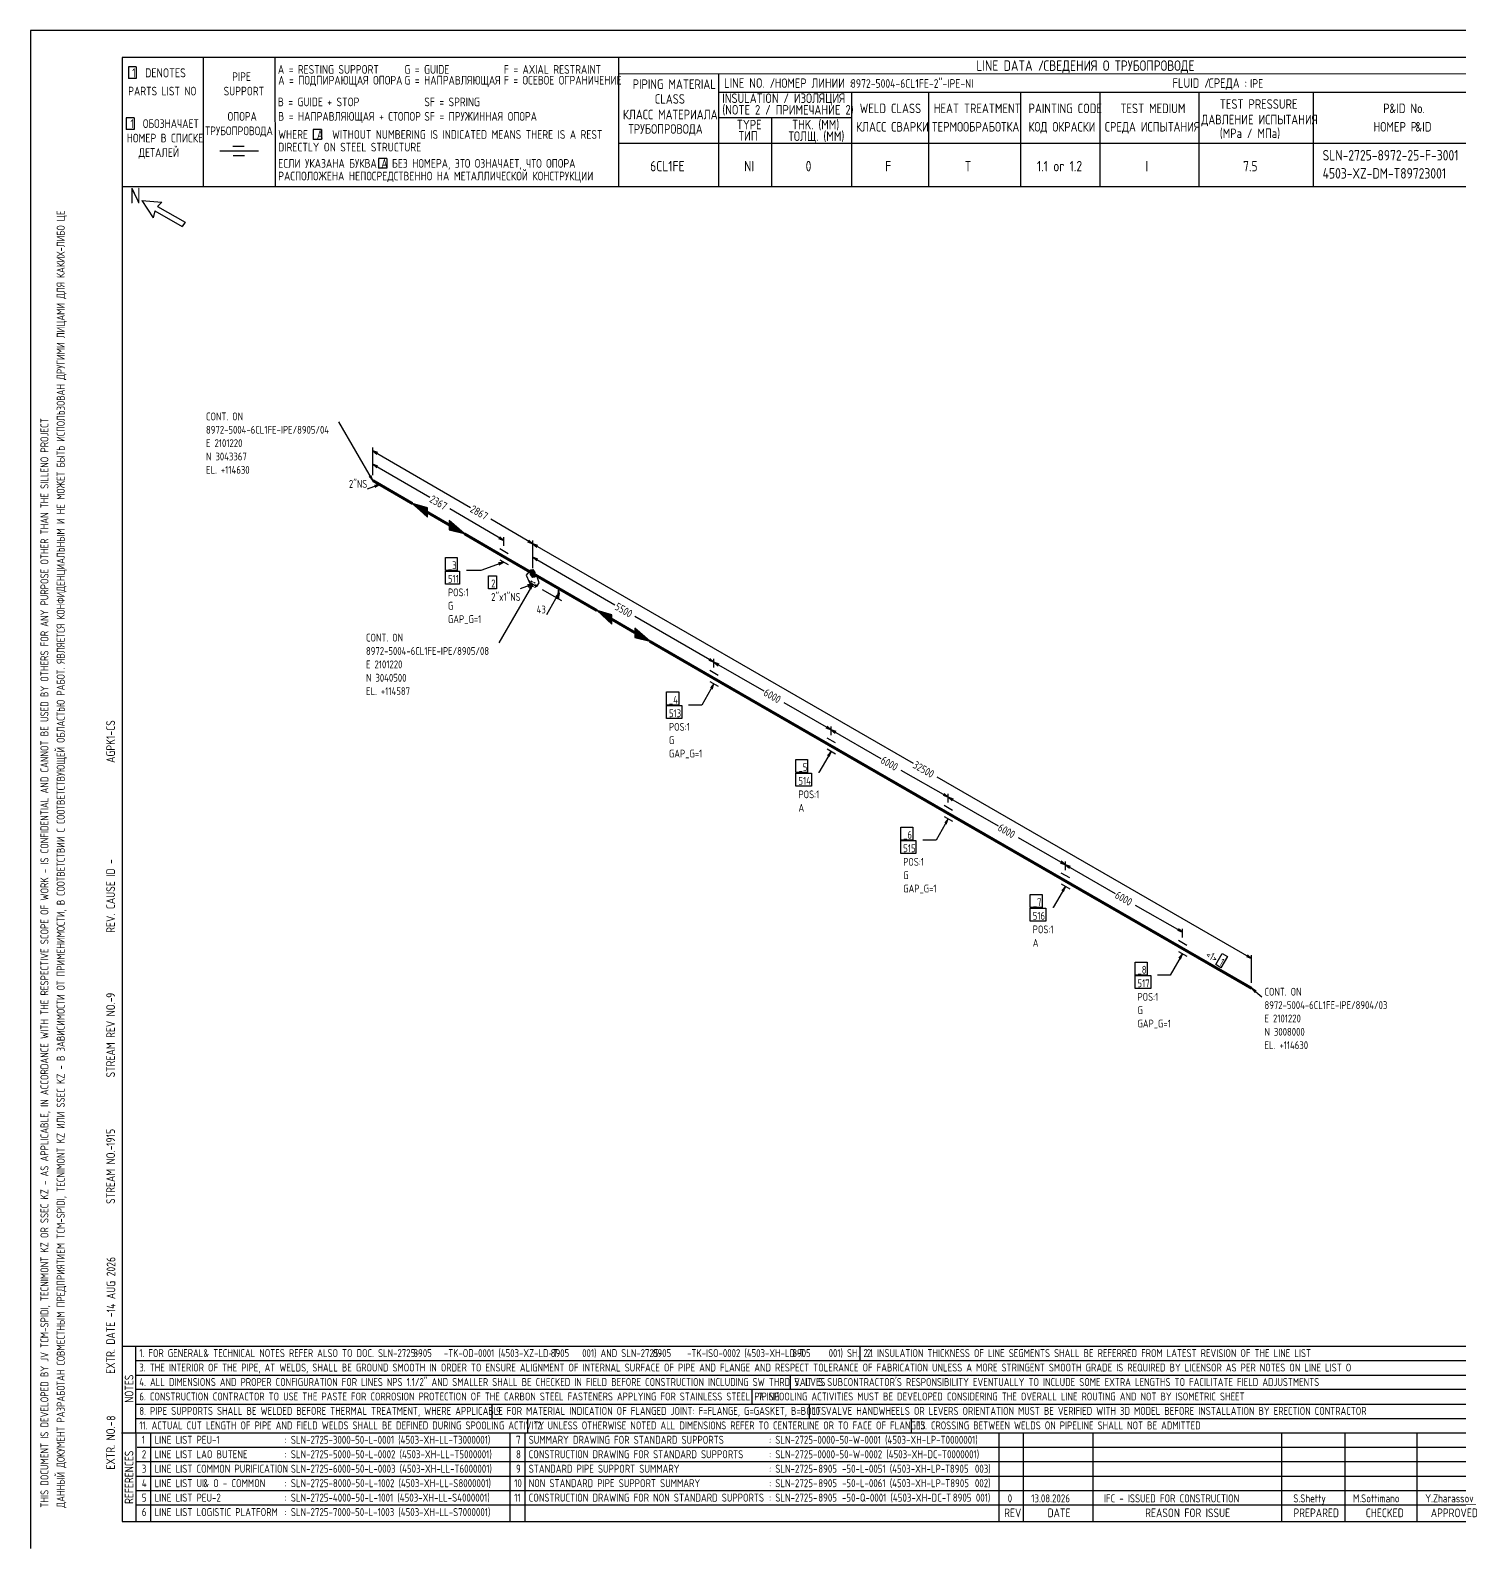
# Model space of a CAD drawing. Extents: x -1005 to 594, y -998 to 420.
# Drawn here: x 0 to 395.3, y 0 to 420 of the extents above; entities that cross this region are included whole.
import ezdxf

# ---------------------------------------------------------------- set-up
doc = ezdxf.new("R2010")
doc.units = 0
doc.linetypes.add('GT100', pattern=[0.8, 0.533333, -0.266667])
doc.styles.add('TTFN17', font='GOST type A')

msp = doc.modelspace()

# ---------------------------------------------------------------- linework, layer by layer
at = {"layer": 'GT_1', "flags": 128}
for points in [[(0, 420), (0, 0)], [(594, 420), (0, 420)], [(589.1, 412.5), (25.4, 412.5)], [(25.4, 412.5), (25.4, 7.5)], [(47.8, 412.5), (47.8, 376.7)], [(67.6, 412.5), (67.7, 376.7)], [(162.7, 412.5), (162.7, 376.7)], [(29.3, 409.9), (27.1, 409.9)], [(27.1, 409.9), (27.1, 406.7)], [(29.3, 409.9), (29.3, 406.7)], [(589.1, 408), (162.7, 407.9)], [(190.3, 407.8), (190.3, 376.7)], [(29.3, 406.7), (27.1, 406.7)], [(190.3, 402.9), (402.7, 402.9)], [(227.1, 402.9), (227.1, 376.7)], [(248.4, 402.9), (248.4, 376.8)], [(273.9, 402.9), (273.9, 376.7)], [(295.8, 402.9), (295.8, 376.7)], [(323.2, 402.9), (323.2, 376.7)], [(354.8, 402.9), (354.8, 376.8)], [(28.7, 395.8), (26.5, 395.8)], [(26.5, 395.8), (26.5, 392.6)], [(28.7, 395.8), (28.7, 392.6)], [(227.1, 395.8), (190.3, 395.8)], [(205, 395.8), (205, 376.7)], [(28.7, 392.6), (26.5, 392.6)], [(80.5, 392.6), (78.2, 392.6)], [(78.2, 392.6), (78.2, 389.8)], [(80.5, 392.6), (80.5, 389.8)], [(63.1, 386.6), (52.4, 386.6)], [(59.1, 387.9), (56, 387.9)], [(80.5, 389.8), (78.2, 389.8)], [(230.2, 388.7), (162.7, 388.7)], [(402.7, 388.7), (226.9, 388.7)], [(59.2, 385.3), (56.1, 385.3)], [(98.6, 384.6), (96.3, 384.6)], [(96.3, 384.6), (96.3, 381.9)], [(98.6, 384.6), (98.6, 381.9)], [(98.6, 381.9), (96.3, 381.9)], [(402.7, 376.7), (25.4, 376.7)], [(30.8, 372.9), (34, 368.1)], [(30.8, 372.9), (36.4, 372.5)], [(34.4, 370.1), (34, 368.1)], [(34.4, 370.1), (42, 365.7)], [(36.4, 372.5), (35.2, 371.3)], [(35.2, 371.3), (42.8, 366.9)], [(42.8, 366.9), (42, 365.7)], [(94.725, 295.475), (85.35, 311.75)], [(94.725, 296.975), (94.725, 304.625)], [(96.15, 303.2), (94.725, 303.725), (95.85, 302.75)], [(94.725, 303.725), (121.725, 288.05)], [(94.725, 296.975), (94.725, 300.875)], [(96.15, 299.45), (94.725, 299.975), (95.85, 299)], [(94.725, 299.975), (110.475, 290.825)], [(96.675, 294.35), (93.15, 293.075)], [(93.75, 296.6), (94.725, 295.475), (94.2, 296.9)], [(95.4, 293.6), (96.675, 294.35), (95.175, 294.125)], [(105.675, 289.1), (109.8, 285.35), (109.8, 287.9), (105.675, 289.1), (109.8, 285.5), (109.8, 287.825), (106.05, 288.875), (109.8, 285.725), (109.8, 287.6), (106.425, 288.65), (109.8, 285.875), (109.8, 287.45), (106.8, 288.425), (109.8, 286.025), (109.8, 287.3), (107.25, 288.2), (109.8, 286.175), (109.8, 287.15), (107.625, 287.975), (109.8, 286.4), (109.8, 286.925), (108, 287.75), (109.8, 286.55), (109.8, 286.775), (108.45, 287.525), (109.8, 286.7)], [(130.95, 278.9), (116.025, 287.6)], [(115.875, 283.175), (115.875, 281.825), (120, 280.775), (115.875, 284.375), (115.875, 281.975), (119.625, 281), (115.875, 284.3), (115.875, 282.2), (119.175, 281.225), (115.875, 284.075), (115.875, 282.35), (118.8, 281.525), (115.875, 283.925), (115.875, 282.5), (118.425, 281.675), (115.875, 283.775), (115.875, 282.65), (117.975, 281.975), (115.875, 283.625), (115.875, 282.875), (117.675, 282.125), (115.875, 283.4), (115.875, 283.025), (117.225, 282.425), (115.875, 283.25), (115.875, 283.175), (120, 280.775)], [(138.975, 278), (127.35, 284.75)], [(129.525, 279.425), (130.95, 278.9), (129.825, 279.875)], [(130.95, 277.4), (130.95, 279.8)], [(137.55, 278.525), (138.975, 278), (137.85, 278.975)], [(138.975, 272.75), (138.975, 278.9)], [(138.975, 271.25), (138.975, 278.9)], [(140.4, 277.475), (138.975, 278), (140.1, 277.025)], [(138.975, 278), (244.2, 217.25)], [(114.825, 274.175), (118.05, 274.175), (118.05, 270.575), (114.825, 270.575), (114.825, 274.175)], [(132.15, 275.225), (129.825, 276.575)], [(129.825, 273.575), (132.15, 272.225)], [(138.975, 271.25), (138.975, 275.15)], [(140.4, 273.725), (138.975, 274.25), (140.1, 273.275)], [(138.975, 274.25), (161.7, 261.05)], [(114.825, 270.425), (118.725, 270.425), (118.725, 266.825), (114.825, 266.825), (114.825, 270.425)], [(130.95, 272.9), (124.575, 270.575), (120.6, 270.575)], [(126.75, 269.15), (128.925, 269.15), (128.925, 265.55), (126.75, 265.55), (126.75, 269.15)], [(129.675, 272.15), (130.95, 272.9), (129.45, 272.675)], [(138.975, 269.75), (138, 270.35), (137.175, 269.3), (138, 267.425), (140.1, 266.15), (140.775, 267.2), (140.1, 269.15), (138.975, 269.75)], [(139.575, 268.775), (138.975, 268.625), (138.375, 269.45), (138.375, 270.725), (138.975, 270.875), (139.575, 270.05), (139.575, 268.775)], [(138.375, 270.6), (139.175, 270.6)], [(138.375, 270.4), (139.32, 270.4)], [(138.375, 270.2), (139.466, 270.2)], [(138.375, 270), (139.575, 270)], [(138.375, 269.8), (139.575, 269.8)], [(138.375, 269.6), (139.575, 269.6)], [(138.411, 269.4), (139.575, 269.4)], [(138.557, 269.2), (139.575, 269.2)], [(138.702, 269), (139.575, 269)], [(138.848, 268.8), (139.575, 268.8)], [(138.975, 266.825), (129.6, 250.55)], [(138.975, 266.825), (135.45, 265.55)], [(137.7, 266.075), (138.975, 266.825), (137.475, 266.6)], [(138.45, 265.4), (138.975, 266.825), (138, 265.7)], [(141.6, 268.25), (146.925, 265.175)], [(141.6, 265.325), (146.925, 262.25)], [(146.325, 264.125), (146.1, 265.625), (145.875, 264.125)], [(146.1, 265.625), (146.1, 264.2)], [(146.1, 264.2), (142.725, 258.35)], [(145.575, 262.775), (146.1, 264.2), (145.125, 263.075)], [(145.875, 264.2), (146.1, 262.7), (146.325, 264.2)], [(146.1, 262.7), (146.1, 264.2)], [(156.75, 259.475), (160.875, 255.725), (160.875, 258.275), (156.75, 259.475), (160.875, 255.875), (160.875, 258.2), (157.125, 259.25), (160.875, 256.1), (160.875, 257.975), (157.5, 259.025), (160.875, 256.25), (160.875, 257.825), (157.875, 258.8), (160.875, 256.4), (160.875, 257.675), (158.325, 258.575), (160.875, 256.55), (160.875, 257.525), (158.7, 258.35), (160.875, 256.775), (160.875, 257.3), (159.075, 258.125), (160.875, 256.925), (160.875, 257.15), (159.525, 257.9), (160.875, 257.075)], [(189.075, 245.225), (167.175, 257.9)], [(167.175, 253.4), (167.175, 252.05), (171.3, 251), (167.175, 254.6), (167.175, 252.2), (170.925, 251.225), (167.175, 254.525), (167.175, 252.425), (170.475, 251.45), (167.175, 254.3), (167.175, 252.575), (170.1, 251.75), (167.175, 254.15), (167.175, 252.725), (169.725, 251.9), (167.175, 254), (167.175, 252.875), (169.275, 252.2), (167.175, 253.85), (167.175, 253.1), (168.975, 252.35), (167.175, 253.625), (167.175, 253.25), (168.525, 252.65), (167.175, 253.475), (167.175, 253.4), (171.3, 251)], [(187.65, 245.75), (189.075, 245.225), (187.95, 246.2)], [(189.075, 243.725), (189.075, 246.125)], [(189.075, 243.725), (189.075, 246.125)], [(190.5, 244.7), (189.075, 245.225), (190.2, 244.25)], [(189.075, 245.225), (202.875, 237.275)], [(190.275, 241.55), (187.95, 242.9)], [(187.95, 239.9), (190.275, 238.55)], [(175.95, 236.975), (179.325, 236.975), (179.325, 233.375), (175.95, 233.375), (175.95, 236.975)], [(189.075, 239.225), (185.7, 233.375), (182.025, 233.375)], [(188.55, 237.8), (189.075, 239.225), (188.1, 238.1)], [(175.95, 233.225), (180.15, 233.225), (180.15, 229.625), (175.95, 229.625), (175.95, 233.225)], [(221.475, 226.55), (208.5, 233.975)], [(220.05, 227.075), (221.475, 226.55), (220.35, 227.525)], [(221.475, 225.05), (221.475, 227.45)], [(221.475, 225.05), (221.475, 227.45)], [(222.675, 222.875), (220.35, 224.225)], [(222.9, 226.025), (221.475, 226.55), (222.6, 225.575)], [(221.475, 226.55), (235.275, 218.6)], [(221.475, 220.55), (218.1, 214.7), (218.025, 214.7)], [(220.35, 221.225), (222.675, 219.875)], [(220.95, 219.125), (221.475, 220.55), (220.5, 219.425)], [(211.725, 218.3), (214.95, 218.3), (214.95, 214.7), (211.725, 214.7), (211.725, 218.3)], [(211.725, 214.55), (216.075, 214.55), (216.075, 210.95), (211.725, 210.95), (211.725, 214.55)], [(253.875, 207.875), (240.9, 215.3)], [(337.8, 163.25), (250.8, 213.425)], [(252.45, 208.4), (253.875, 207.875), (252.75, 208.85)], [(253.875, 206.375), (253.875, 208.775)], [(253.875, 206.375), (253.875, 208.775)], [(255.3, 207.35), (253.875, 207.875), (255, 206.9)], [(253.875, 207.875), (267.675, 199.925)], [(253.875, 201.875), (250.5, 196.025), (246.825, 196.025)], [(255.075, 204.2), (252.75, 205.55)], [(252.75, 202.55), (255.075, 201.2)], [(253.35, 200.45), (253.875, 201.875), (252.9, 200.75)], [(240.75, 199.625), (244.125, 199.625), (244.125, 196.025), (240.75, 196.025), (240.75, 199.625)], [(240.75, 195.875), (244.95, 195.875), (244.95, 192.275), (240.75, 192.275), (240.75, 195.875)], [(286.275, 189.2), (273.3, 196.625)], [(284.85, 189.725), (286.275, 189.2), (285.15, 190.175)], [(286.275, 187.7), (286.275, 190.1)], [(286.275, 187.7), (286.275, 190.1)], [(287.7, 188.675), (286.275, 189.2), (287.4, 188.225)], [(286.275, 189.2), (300.075, 181.25)], [(287.475, 185.525), (285.15, 186.875)], [(276.525, 180.95), (279.9, 180.95), (279.9, 177.35), (276.525, 177.35), (276.525, 180.95)], [(286.275, 183.2), (282.9, 177.35), (282.825, 177.35)], [(285.15, 183.875), (287.475, 182.525)], [(285.75, 181.775), (286.275, 183.2), (285.3, 182.075)], [(276.525, 177.2), (280.875, 177.2), (280.875, 173.6), (276.525, 173.6), (276.525, 177.2)], [(318.675, 170.525), (305.7, 177.95)], [(317.25, 171.05), (318.675, 170.525), (317.55, 171.5)], [(319.875, 166.85), (317.55, 168.2)], [(318.675, 169.025), (318.675, 171.425)], [(318.675, 164.525), (315.3, 158.675), (311.775, 158.675)], [(317.55, 165.2), (319.875, 163.85)], [(318.15, 163.1), (318.675, 164.525), (317.7, 163.4)], [(329.625, 164.6), (331.125, 163.775), (329.325, 160.7), (327.9, 161.6), (329.625, 164.6)], [(336.375, 163.775), (337.8, 163.25), (336.675, 164.225)], [(337.8, 156.5), (337.8, 164.15)], [(305.55, 162.275), (308.925, 162.275), (308.925, 158.675), (305.55, 158.675), (305.55, 162.275)], [(305.55, 158.525), (309.9, 158.525), (309.9, 154.925), (305.55, 154.925), (305.55, 158.525)], [(339.075, 154.25), (337.8, 155), (338.775, 153.875)], [(337.8, 155), (340.65, 152.6)], [(25.3, 56), (402.7, 56)], [(29.1, 56), (29.2, 7.5)], [(229.4, 56), (229.4, 52)], [(29.1, 52), (402.7, 52)], [(29.1, 48), (402.7, 48)], [(210.2, 48), (210.2, 44)], [(402.7, 44), (29.1, 44)], [(199.6, 44), (199.6, 40)], [(29.2, 40), (402.7, 40)], [(127.6, 40), (127.6, 36)], [(215.4, 40), (215.4, 36)], [(29.1, 36), (402.7, 36)], [(137.5, 36), (137.5, 32)], [(243.6, 36), (243.6, 32)], [(25.2, 32), (402.7, 32)], [(33.2, 32), (33.2, 7.6)], [(132.6, 32), (132.6, 7.6)], [(136.8, 32), (136.8, 7.6)], [(267.9, 32), (267.9, 7.5)], [(274.6, 32), (274.6, 7.5)], [(293.9, 32), (293.9, 7.5)], [(346.1, 32), (346.1, 7.5)], [(363.6, 32), (363.6, 7.5)], [(383.5, 32), (383.5, 7.5)], [(402.7, 28), (29.5, 28)], [(402.7, 24), (29.1, 24)], [(402.7, 20), (29.1, 20)], [(402.7, 16), (29.1, 16)], [(402.7, 12), (29.2, 12)], [(25.4, 7.5), (589.1, 7.5)], [(0, 0), (0, 0)]]:
    msp.add_lwpolyline(points, dxfattribs=at)
at = {"layer": 'GT_1', "const_width": 0.8, "flags": 128}
for points in [[(94.725, 295.475), (105.675, 289.1)], [(109.8, 286.7), (115.875, 283.175)], [(120, 280.775), (130.95, 274.4)], [(130.95, 274.4), (138.975, 269.75)], [(138.975, 269.75), (156.75, 259.475)], [(160.875, 257.075), (167.175, 253.4)], [(171.3, 251), (189.075, 240.725)], [(189.075, 240.725), (221.475, 222.05)], [(221.475, 222.05), (253.875, 203.375)], [(253.875, 203.375), (286.275, 184.7)], [(286.275, 184.7), (318.675, 166.025)], [(318.675, 166.025), (337.8, 155)]]:
    msp.add_lwpolyline(points, dxfattribs=at)
at = {"layer": 'GT_1', "linetype": 'GT100', "flags": 128}
msp.add_lwpolyline([(138.375, 266.525), (138, 267.35), (138.375, 267.8), (139.575, 267.125), (139.95, 266.3), (139.575, 265.85), (138.375, 266.525)], dxfattribs=at)

# ---------------------------------------------------------------- texts
at = {"layer": 'GT_1', "style": 'TTFN17'}
for s, height, p in [('LINE DATA /', 2.8875, (261.633, 408.8)), ('СВЕДЕНИЯ О ТРУБОПРОВОДЕ', 2.8875, (280.233, 408.8)), (' 1  DENOTES', 2.5025, (26.875, 407)), (' PIPE', 2.4062, (54.561, 406)), ('A = RESTING SUPPORT', 2.40625, (68.461, 408)), ('A = ПОДПИРАЮЩАЯ ОПОРА', 2.40625, (68.561, 405)), ('G = GUIDE', 2.4062, (103.461, 408)), ('G = НАПРАВЛЯЮЩАЯ', 2.40625, (103.461, 405)), ('F = AXIAL RESTRAINT', 2.40625, (130.961, 408)), ('F = ОСЕВОЕ ОГРАНИЧЕНИЕ', 2.40625, (130.961, 405)), ('PARTS LIST NO', 2.40625, (27.061, 402)), ('SUPPORT', 2.4062, (53.461, 402)), ('PIPING MATERIAL', 2.64687, (166.597, 403.8)), ('LINE NO. /', 2.6469, (191.897, 404.1)), ('НОМЕР ЛИНИИ :', 2.59875, (205.89, 404.1)), ('8972-5004-6CL1FE-2"-IPE-NI', 2.40625, (226.861, 404.1)), ('FLUID /', 2.6469, (315.897, 404.1)), ('СРЕДА :', 2.6469, (325.897, 404.1)), ('IPE', 2.4062, (337.361, 404.1)), ('B = GUIDE + STOP', 2.40625, (68.461, 399)), ('SF = SPRING', 2.40625, (108.961, 399)), ('CLASS', 2.6469, (172.697, 399.7)), ('(NOTE 2 / ПРИМЕЧАНИЕ 2)', 2.64687, (191.397, 396.7)), ('INSULATION / ИЗОЛЯЦИЯ', 2.64687, (191.397, 399.9)), ('WELD CLASS', 2.6469, (229.397, 397.1)), ('HEAT TREATMENT', 2.64687, (249.897, 397.1)), ('PAINTING CODE', 2.64687, (276.097, 397.1)), ('TEST MEDIUM', 2.64687, (301.497, 397.1)), ('TEST PRESSURE', 2.64687, (328.997, 398.3)), ('P', 2.647, (374.197, 397.1)), ('&ID No.', 2.6469, (375.908, 397.1)), (' 1  ОБОЗНАЧАЕТ', 2.40625, (26.461, 393)), ('ОПОРА', 2.4062, (54.561, 395)), ('B = НАПРАВЛЯЮЩАЯ + СТОПОР', 2.40625, (68.561, 395)), ('SF = ПРУЖИННАЯ ОПОРА', 2.40625, (108.961, 395)), ('КЛАСС МАТЕРИАЛА', 2.64687, (163.897, 395.4)), ('TYPE', 2.6469, (195.397, 392.6)), ('THK. (MM)', 2.6469, (210.697, 392.6)), ('ДАВЛЕНИЕ ИСПЫТАНИЯ', 2.64687, (323.897, 394)), ('НОМЕР В СПИСКЕ', 2.40625, (26.661, 389)), ('ТРУБОПРОВОДА', 2.40625, (48.361, 391)), ('WHERE  A  WITHOUT NUMBERING IS INDICATED MEANS THERE IS A REST', 2.40625, (68.561, 390)), ('ТРУБОПРОВОДА', 2.64687, (165.397, 391.4)), ('ТИП', 2.6469, (195.897, 389.5)), ('ТОЛЩ. (ММ)', 2.6469, (209.697, 389.4)), ('КЛАСС СВАРКИ', 2.64687, (228.397, 392)), ('ТЕРМООБРАБОТКА', 2.64687, (249.397, 392)), ('КОД ОКРАСКИ', 2.64687, (276.097, 392)), ('СРЕДА ИСПЫТАНИЯ', 2.64687, (297.197, 392)), ('(MPa / МПа)', 2.64687, (328.997, 390.2)), ('НОМЕР P', 2.6469, (371.497, 392)), ('&ID', 2.6469, (383.097, 392)), ('ДЕТАЛЕЙ', 2.4062, (29.961, 385)), ('DIRECTLY ON STEEL STRUCTURE', 2.40625, (68.561, 386.5)), ('SLN-2725-8972-25-F-3001', 2.8875, (357.433, 384)), ('ЕСЛИ УКАЗАНА БУКВА A БЕЗ НОМЕРА, ЭТО ОЗНАЧАЕТ, ЧТО ОПОРА', 2.40625, (68.561, 382)), ('6CL1FE', 2.8875, (171.433, 381)), ('NI', 2.8875, (197.433, 381)), ('0', 2.888, (214.433, 381)), ('F', 2.888, (236.433, 381)), ('T', 2.888, (258.433, 381)), ('1.1 or 1.2', 2.8875, (278.433, 381)), ('I', 2.888, (308.433, 381)), ('7.5', 2.8875, (335.433, 381)), ('РАСПОЛОЖЕНА НЕПОСРЕДСТВЕННО НА МЕТАЛЛИЧЕСКОЙ КОНСТРУКЦИИ', 2.40625, (68.561, 378.5)), ('4503-XZ-DM-T89723001', 2.8875, (357.433, 379)), ('N', 4.331, (27.55, 372.1)), ('CONT. ON', 2.1656, (48.579, 312.125)), ('8972-5004-6CL1FE-IPE/8905/04', 2.16562, (48.579, 308.428)), ('E 2101220', 2.1656, (48.579, 304.73)), ('N 3043367', 2.1656, (48.579, 301.033)), ('EL. +114630', 2.16562, (48.579, 297.335)), ('2"NS', 2.1656, (88.122, 293.45)), ('_3', 2.1656, (115.5, 270.95)), ('511', 2.1656, (115.5, 267.2)), ('POS:1', 2.1656, (115.5, 263.45)), ('2', 2.166, (127.465, 265.925)), ('2"x1"NS', 2.1656, (127.465, 262.175)), ('G', 2.166, (115.5, 259.753)), ('43', 2.1656, (140.029, 258.725)), ('GAP_G=1', 2.1656, (115.5, 256.055)), ('CONT. ON', 2.1656, (92.829, 250.925)), ('8972-5004-6CL1FE-IPE/8905/08', 2.16562, (92.829, 247.228)), ('E 2101220', 2.1656, (92.829, 243.53)), ('N 3040500', 2.1656, (92.829, 239.833)), ('EL. +114587', 2.16562, (92.829, 236.135)), ('_4', 2.1656, (176.625, 233.75)), ('513', 2.1656, (176.625, 230)), ('POS:1', 2.1656, (176.625, 226.25)), ('G', 2.166, (176.625, 222.553)), ('GAP_G=1', 2.1656, (176.625, 218.855)), ('_5', 2.1656, (212.458, 215.075)), ('514', 2.1656, (212.458, 211.325)), ('A', 2.166, (212.458, 203.878)), ('POS:1', 2.1656, (212.458, 207.575)), ('_6', 2.1656, (241.425, 196.4)), ('515', 2.1656, (241.425, 192.65)), ('POS:1', 2.1656, (241.425, 188.9)), ('G', 2.166, (241.425, 185.203)), ('GAP_G=1', 2.1656, (241.425, 181.505)), ('_7', 2.1656, (277.258, 177.725)), ('516', 2.1656, (277.258, 173.975)), ('POS:1', 2.1656, (277.258, 170.225)), ('A', 2.166, (277.258, 166.528)), ('_8', 2.1656, (306.225, 159.05)), ('517', 2.1656, (306.225, 155.3)), ('POS:1', 2.1656, (306.225, 151.55)), ('CONT. ON', 2.1656, (341.35, 152.975)), ('8972-5004-6CL1FE-IPE/8904/03', 2.16562, (341.35, 149.278)), ('G', 2.166, (306.225, 147.853)), ('E 2101220', 2.1656, (341.35, 145.58)), ('GAP_G=1', 2.1656, (306.225, 144.155)), ('N 3008000', 2.1656, (341.35, 141.883)), ('EL. +114630', 2.16562, (341.35, 138.185)), ('1. FOR GENERAL', 2.18487, (30.128, 53)), ('& TECHNICAL NOTES REFER ALSO TO DOC. SLN-2725-      -TK-OD-0001 (4503-XZ-LD-T      001) AND SLN-2725-      -TK-ISO-0002 (4503-XH-LD-T      001) SH. 2.1', 2.18487, (47.868, 53)), ('8905', 2.1849, (105.928, 53)), ('8905', 2.1849, (143.928, 53)), ('8905', 2.1849, (172.128, 53)), ('8905', 2.1849, (210.728, 53)), ('2. INSULATION THICKNESS OF LINE SEGMENTS SHALL BE REFERRED FROM LATEST REVISION OF THE LINE LIST', 2.18487, (231.328, 53)), ('3. THE INTERIOR OF THE PIPE, AT WELDS, SHALL BE GROUND SMOOTH IN ORDER TO ENSURE ALIGNMENT OF INTERNAL SURFACE OF PIPE AND FLANGE AND RESPECT TOLERANCE OF FABRICATION UNLESS A MORE STRINGENT SMOOTH GRADE IS REQUIRED BY LICENSOR AS PER NOTES ON LINE LIST O', 2.18487, (30.128, 49)), ('4. ALL DIMENSIONS AND PROPER CONFIGURATION FOR LINES NPS 1.1/2" AND SMALLER SHALL BE CHECKED IN FIELD BEFORE CONSTRUCTION INCLUDING SW THRD VALVES', 2.18487, (30.128, 45)), ("5. IT IS SUBCONTRACTOR'S RESPONSIBILITY EVENTUALLY TO INCLUDE SOME EXTRA LENGTHS TO FACILITATE FIELD ADJUSTMENTS", 2.18487, (211.328, 45)), ('6. CONSTRUCTION CONTRACTOR TO USE THE PASTE FOR CORROSION PROTECTION OF THE CARBON STEEL FASTENERS APPLYING FOR STAINLESS STEEL PIPING', 2.18487, (30.128, 41)), ('7. SPOOLING ACTIVITIES MUST BE DEVELOPED CONSIDERING THE OVERALL LINE ROUTING AND NOT BY ISOMETRIC SHEET', 2.18487, (201.328, 41)), ('8. PIPE SUPPORTS SHALL BE WELDED BEFORE THERMAL TREATMENT, WHERE APPLICABLE', 2.18487, (30.128, 37)), ('9. FOR MATERIAL INDICATION OF FLANGED JOINT: F=FLANGE, G=GASKET, B=BOLTS', 2.18487, (128.828, 37)), ('10. VALVE HANDWHEELS OR LEVERS ORIENTATION MUST BE VERIFIED WITH 3D MODEL BEFORE INSTALLATION BY ERECTION CONTRACTOR', 2.18487, (216.328, 37)), ('11. ACTUAL CUT LENGTH OF PIPE AND FIELD WELDS SHALL BE DEFINED DURING SPOOLING ACTIVITY', 2.18487, (30.128, 33)), ('12. UNLESS OTHERWISE NOTED ALL DIMENSIONS REFER TO CENTERLINE OR TO FACE OF FLANGES', 2.18487, (139.328, 33)), ('13. CROSSING BETWEEN WELDS ON PIPELINE SHALL NOT BE ADMITTED', 2.18487, (245.328, 33)), ('1', 2.214, (30.832, 29)), ('LINE LIST PEU-1', 2.21375, (34.332, 29)), (': SLN-2725-3000-50-L-0001 (4503-XH-LL-T3000001)', 2.21375, (70.332, 29)), ('7', 2.214, (134.332, 29)), ('SUMMARY DRAWING FOR STANDARD SUPPORTS', 2.21375, (137.832, 29)), (': SLN-2725-0000-50-W-0001 (4503-XH-LP-T0000001)', 2.21375, (204.332, 29)), ('2', 2.214, (30.832, 25)), ('LINE LIST LAO BUTENE', 2.21375, (34.332, 25)), (': SLN-2725-5000-50-L-0002 (4503-XH-LL-T5000001)', 2.21375, (70.332, 25)), ('8', 2.214, (134.332, 25)), ('CONSTRUCTION DRAWING FOR STANDARD SUPPORTS', 2.21375, (137.832, 25)), (': SLN-2725-0000-50-W-0002 (4503-XH-DC-T0000001)', 2.21375, (204.332, 25)), ('3', 2.214, (30.832, 21)), ('LINE LIST COMMON PURIFICATION', 2.21375, (34.332, 21)), (': SLN-2725-6000-50-L-0003 (4503-XH-LL-T6000001)', 2.21375, (70.332, 21)), ('9', 2.214, (134.332, 21)), ('STANDARD PIPE SUPPORT SUMMARY', 2.21375, (137.832, 21)), (': SLN-2725-      -50-L-0051 (4503-XH-LP-T      003)', 2.21375, (204.332, 21)), ('8905', 2.2138, (217.932, 21)), ('8905', 2.2138, (254.332, 21)), ('4', 2.214, (30.832, 17)), ('LINE LIST UI', 2.21375, (34.332, 17)), ('& O - COMMON', 2.21375, (47.849, 17)), (': SLN-2725-8000-50-L-1002 (4503-XH-LL-S8000001)', 2.21375, (70.332, 17)), ('10', 2.2138, (133.832, 17)), ('NON STANDARD PIPE SUPPORT SUMMARY', 2.21375, (137.832, 17)), (': SLN-2725-      -50-L-0061 (4503-XH-LP-T      002)', 2.21375, (204.332, 17)), ('8905', 2.2138, (217.932, 17)), ('8905', 2.2138, (254.432, 17)), ('5', 2.214, (30.832, 13)), ('LINE LIST PEU-2', 2.21375, (34.332, 13)), (': SLN-2725-4000-50-L-1001 (4503-XH-LL-S4000001)', 2.21375, (70.332, 13)), ('11', 2.2138, (133.832, 13)), ('CONSTRUCTION DRAWING FOR NON STANDARD SUPPORTS', 2.21375, (137.832, 13)), (': SLN-2725-      -50-Q-0001 (4503-XH-DC-T      001)', 2.21375, (204.332, 13)), ('8905', 2.2138, (217.932, 13)), ('8905', 2.2138, (255.132, 13)), ('0', 2.214, (270.332, 12.8)), ('13.08.2026', 2.2138, (276.832, 12.8)), ('IFC - ISSUED FOR CONSTRUCTION', 2.21375, (296.932, 12.8)), ('S.Shetty', 2.2138, (349.332, 12.8)), ('M.Sottimano', 2.21375, (365.832, 12.8)), ('Y.Zharassov', 2.21375, (385.832, 12.8)), ('6', 2.214, (30.832, 9)), ('LINE LIST LOGISTIC PLATFORM', 2.21375, (34.332, 9)), (': SLN-2725-7000-50-L-1003 (4503-XH-LL-S7000001)', 2.21375, (70.332, 9)), ('REV', 2.4062, (269.361, 8.7)), ('DATE', 2.4062, (281.361, 8.7)), ('REASON FOR ISSUE', 2.40625, (308.361, 8.7)), ('PREPARED', 2.4062, (349.361, 8.7)), ('CHECKED', 2.4062, (369.361, 8.7)), ('APPROVED', 2.4062, (387.361, 8.7))]:
    msp.add_text(s, height=height, dxfattribs=at).set_placement(p)
for s, height, rotation, p in [('ДАННЫЙ ДОКУМЕНТ РАЗРАБОТАН СОВМЕСТНЫМ ПРЕДПРИЯТИЕМ TCM-SPIDI, TECNIMONT KZ ИЛИ SSEC KZ - В ЗАВИСИМОСТИ ОТ ПРИМЕНИМОСТИ, В СООТВЕТСТВИИ С СООТВЕТСТВУЮЩЕЙ ОБЛАСТЬЮ РАБОТ. ЯВЛЯЕТСЯ КОНФИДЕНЦИАЛЬНЫМ И НЕ МОЖЕТ БЫТЬ ИСПОЛЬЗОВАН ДРУГИМИ ЛИЦАМИ ДЛЯ КАКИХ-ЛИБО ЦЕ', 2.21375, 90, (9.5, 11.332)), ('THIS DOCUMENT IS DEVELOPED BY JV TCM-SPIDI, TECNIMONT KZ OR SSEC KZ - AS APPLICABLE, IN ACCORDANCE WITH THE RESPECTIVE SCOPE OF WORK - IS CONFIDENTIAL AND CANNOT BE USED BY OTHERS FOR ANY PURPOSE OTHER THAN THE SILLENO PROJECT', 2.21375, 90, (5, 11.332)), ('2367', 2.1656, -30, (110.198, 289.662)), ('2867', 2.1656, -30, (121.419, 286.926)), ('5500', 2.1656, -30, (161.453, 259.923)), ('6000', 2.1656, -30, (202.569, 236.151)), ('AGPK1-CS', 2.4062, 90, (23.4, 217.361)), ('6000', 2.1656, -30, (234.969, 217.476)), ('32500', 2.1656, -30, (243.901, 216.143)), ('6000', 2.1656, -30, (267.369, 198.801)), ('REV. CAUSE ID -', 2.40625, 90, (23.4, 170.361)), ('6000', 2.1656, -30, (299.769, 180.126)), ('<1>', 2.1656, -30, (324.868, 163.698)), ('1', 2.166, -30, (328.643, 161.518)), ('STREAM REV NO.-', 2.40625, 90, (23.4, 130.361)), ('9', 2.406, 90, (23.4, 152.361)), ('1915', 2.4062, 90, (23.4, 111.361)), ('STREAM NO.-', 2.40625, 90, (23.4, 95.361)), ('14 AUG 2026', 2.40625, 90, (23.5, 65.361)), ('EXTR. DATE -', 2.40625, 90, (23.4, 48.361)), ('NOTES', 2.4062, 90, (28.5, 40.361)), ('EXTR. NO.-', 2.4062, 90, (23.4, 21.861)), ('8', 2.406, 90, (23.5, 35.361)), ('REFERENCES', 2.4062, 90, (28.5, 12.361))]:
    msp.add_text(s, height=height, rotation=rotation, dxfattribs=at).set_placement(p)

doc.saveas('drawing.dxf')
